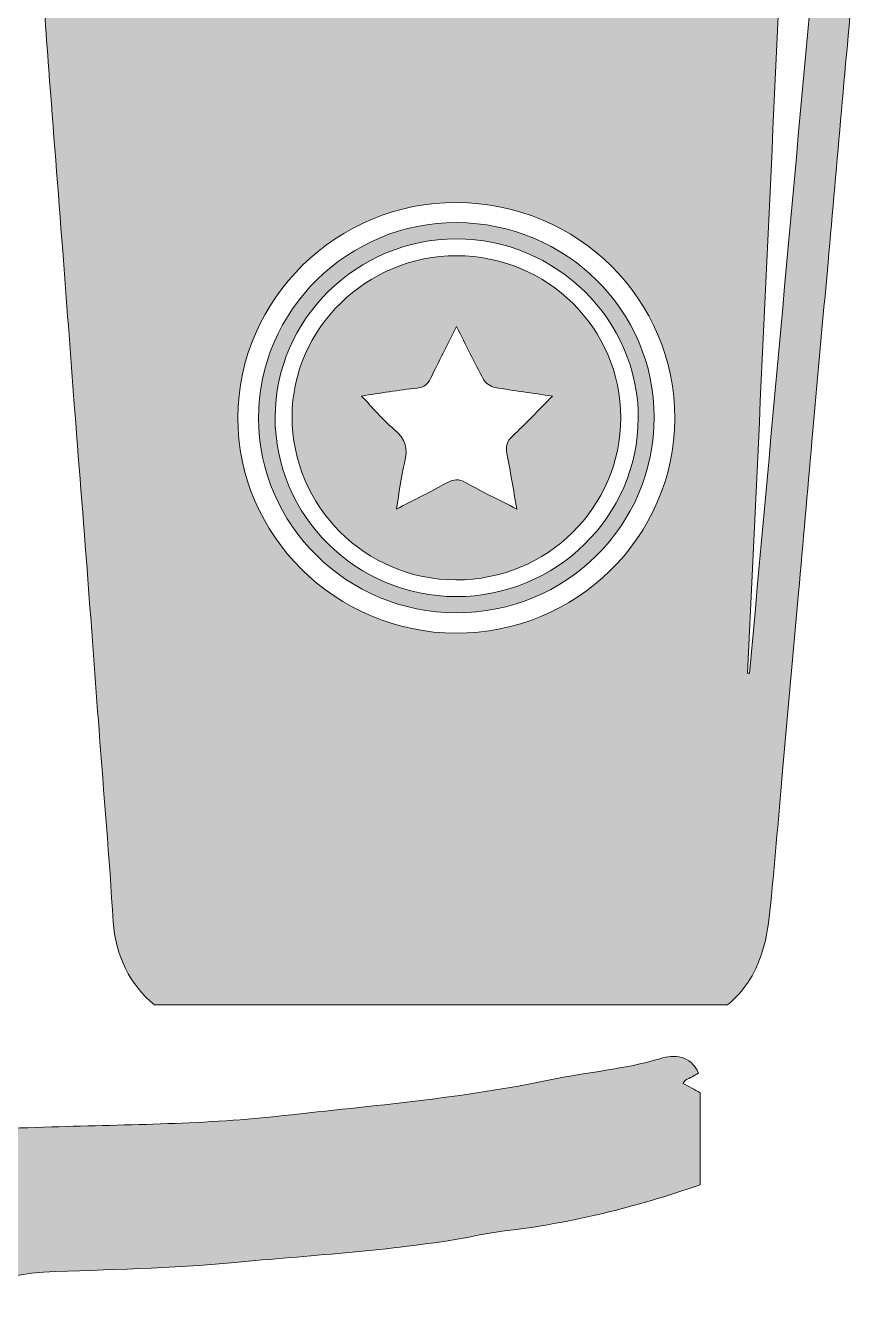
# Model space of a CAD drawing. Header units: inches. Extents: x 61 to 1022, y -877 to -208.
# Drawn here: x 755.5 to 991.9, y -876.6 to -510.6 of the extents above; entities that cross this region are included whole.
import ezdxf

# ---------------------------------------------------------------- set-up
doc = ezdxf.new("R2010")
doc.units = ezdxf.units.IN
doc.header["$MEASUREMENT"] = 0
doc.layers.add('Layer 1', color=7, linetype='Continuous')

# ---------------------------------------------------------------- blocks, each defined once
blk = doc.blocks.new('block 5')
at = {"layer": 'Layer 1', "true_color": 0xda1a5c}
h = blk.add_hatch(color=232, dxfattribs=at)
h.dxf.hatch_style = 2
edge = h.paths.add_edge_path()
edge.add_spline(control_points=[(947.25, -809.06), (945.98, -809.72), (944.74, -810.36), (943.49, -811), (943.26, -811.32), (943.03, -811.63), (942.8, -811.95), (944.44, -812.84), (946.09, -813.73), (947.71, -814.6), (947.71, -823.39), (947.7, -831.94), (947.7, -840.88), (929.17, -847.15), (910.85, -851.83), (891.89, -853.98), (887.17, -854.52), (882.54, -855.7), (877.85, -856.45), (857.07, -859.8), (836.07, -860.96), (815.16, -862.99), (796.95, -864.76), (778.81, -864.94), (760.62, -865.72), (754.48, -865.99), (748.22, -868.3), (742.26, -867.59), (715.12, -864.36), (686.98, -867.62), (661.04, -856.6), (642.17, -848.59), (623.65, -839.7), (605.26, -830.63), (595.42, -825.78), (586.18, -819.69), (576.65, -814.19), (554.39, -801.33), (530.53, -795.86), (502.29, -799.17), (495.2, -804.87), (486.02, -811.74), (477.43, -819.27), (453.8, -839.99), (427.85, -857.56), (398.5, -868.28), (375.74, -876.6), (356.11, -872.49), (342.72, -854.35), (327.97, -834.35), (308.08, -821.51), (286.55, -810.65), (271.45, -803.04), (256.5, -805.63), (244.31, -817.32), (236.31, -824.99), (228.66, -833.03), (220.79, -840.85), (217.43, -844.19), (213.9, -847.36), (210.18, -850.87), (203.25, -843.24), (196.76, -836.09), (189.59, -828.19), (189.59, -825.33), (189.59, -821.57), (189.59, -818.04), (200.35, -802.8), (212.36, -789.15), (227.66, -778.7), (238.51, -771.29), (250.13, -766.66), (263.59, -765.98), (283.89, -764.95), (301.93, -769.95), (319.5, -780.44), (341.59, -793.64), (359.92, -810.65), (378.51, -830.73), (382.04, -829.8), (387.4, -829.35), (391.8, -827.05), (412.6, -816.16), (432.67, -804.22), (450.44, -788.46), (460, -779.98), (469.42, -771.1), (481.21, -765.04), (493.35, -758.81), (513, -754.62), (527.1, -757.15), (534.13, -758.42), (541.45, -758.15), (548.43, -759.59), (576.36, -765.35), (601.3, -778.07), (625.5, -792.75), (645.54, -804.92), (666.69, -815.11), (689.84, -819.85), (701.94, -822.33), (714.38, -823.59), (726.73, -824.34), (738.74, -825.07), (750.84, -824.78), (762.89, -824.37), (784.95, -823.62), (807.12, -823.63), (829, -821.14), (854.51, -818.24), (880.16, -816.18), (905.43, -810.85), (915.6, -808.71), (926.1, -807.95), (936.2, -804.91), (940.33, -803.66), (944.94, -803.82), (947.25, -809.06)], knot_values=[0, 0, 0, 0, 1, 1, 1, 2, 2, 2, 3, 3, 3, 4, 4, 4, 5, 5, 5, 6, 6, 6, 7, 7, 7, 8, 8, 8, 9, 9, 9, 10, 10, 10, 11, 11, 11, 12, 12, 12, 13, 13, 13, 14, 14, 14, 15, 15, 15, 16, 16, 16, 17, 17, 17, 18, 18, 18, 19, 19, 19, 20, 20, 20, 21, 21, 21, 22, 22, 22, 23, 23, 23, 24, 24, 24, 25, 25, 25, 26, 26, 26, 27, 27, 27, 28, 28, 28, 29, 29, 29, 30, 30, 30, 31, 31, 31, 32, 32, 32, 33, 33, 33, 34, 34, 34, 35, 35, 35, 36, 36, 36, 37, 37, 37, 38, 38, 38, 39, 39, 39, 39], degree=3, periodic=1)
at = {"layer": 'Layer 1', "lineweight": 0}
blk.add_open_spline([(947.25, -809.06), (945.98, -809.72), (944.74, -810.36), (943.49, -811), (943.26, -811.32), (943.03, -811.63), (942.8, -811.95), (944.44, -812.84), (946.09, -813.73), (947.71, -814.6), (947.71, -823.39), (947.7, -831.94), (947.7, -840.88), (929.17, -847.15), (910.85, -851.83), (891.89, -853.98), (887.17, -854.52), (882.54, -855.7), (877.85, -856.45), (857.07, -859.8), (836.07, -860.96), (815.16, -862.99), (796.95, -864.76), (778.81, -864.94), (760.62, -865.72), (754.48, -865.99), (748.22, -868.3), (742.26, -867.59), (715.12, -864.36), (686.98, -867.62), (661.04, -856.6), (642.17, -848.59), (623.65, -839.7), (605.26, -830.63), (595.42, -825.78), (586.18, -819.69), (576.65, -814.19), (554.39, -801.33), (530.53, -795.86), (502.29, -799.17), (495.2, -804.87), (486.02, -811.74), (477.43, -819.27), (453.8, -839.99), (427.85, -857.56), (398.5, -868.28), (375.74, -876.6), (356.11, -872.49), (342.72, -854.35), (327.97, -834.35), (308.08, -821.51), (286.55, -810.65), (271.45, -803.04), (256.5, -805.63), (244.31, -817.32), (236.31, -824.99), (228.66, -833.03), (220.79, -840.85), (217.43, -844.19), (213.9, -847.36), (210.18, -850.87), (203.25, -843.24), (196.76, -836.09), (189.59, -828.19), (189.59, -825.33), (189.59, -821.57), (189.59, -818.04), (200.35, -802.8), (212.36, -789.15), (227.66, -778.7), (238.51, -771.29), (250.13, -766.66), (263.59, -765.98), (283.89, -764.95), (301.93, -769.95), (319.5, -780.44), (341.59, -793.64), (359.92, -810.65), (378.51, -830.73), (382.04, -829.8), (387.4, -829.35), (391.8, -827.05), (412.6, -816.16), (432.67, -804.22), (450.44, -788.46), (460, -779.98), (469.42, -771.1), (481.21, -765.04), (493.35, -758.81), (513, -754.62), (527.1, -757.15), (534.13, -758.42), (541.45, -758.15), (548.43, -759.59), (576.36, -765.35), (601.3, -778.07), (625.5, -792.75), (645.54, -804.92), (666.69, -815.11), (689.84, -819.85), (701.94, -822.33), (714.38, -823.59), (726.73, -824.34), (738.74, -825.07), (750.84, -824.78), (762.89, -824.37), (784.95, -823.62), (807.12, -823.63), (829, -821.14), (854.51, -818.24), (880.16, -816.18), (905.43, -810.85), (915.6, -808.71), (926.1, -807.95), (936.2, -804.91), (940.33, -803.66), (944.94, -803.82), (947.25, -809.06)], degree=3, knots=[0, 0, 0, 0, 1, 1, 1, 2, 2, 2, 3, 3, 3, 4, 4, 4, 5, 5, 5, 6, 6, 6, 7, 7, 7, 8, 8, 8, 9, 9, 9, 10, 10, 10, 11, 11, 11, 12, 12, 12, 13, 13, 13, 14, 14, 14, 15, 15, 15, 16, 16, 16, 17, 17, 17, 18, 18, 18, 19, 19, 19, 20, 20, 20, 21, 21, 21, 22, 22, 22, 23, 23, 23, 24, 24, 24, 25, 25, 25, 26, 26, 26, 27, 27, 27, 28, 28, 28, 29, 29, 29, 30, 30, 30, 31, 31, 31, 32, 32, 32, 33, 33, 33, 34, 34, 34, 35, 35, 35, 36, 36, 36, 37, 37, 37, 38, 38, 38, 39, 39, 39, 39], dxfattribs=at)
blk = doc.blocks.new('block 4')
at = {"layer": 'Layer 1'}
blk.add_blockref('block 5', (0, 0), dxfattribs=at)
blk = doc.blocks.new('block 3')
at = {"layer": 'Layer 1'}
blk.add_blockref('block 4', (0, 0), dxfattribs=at)
blk = doc.blocks.new('block 8')
at = {"layer": 'Layer 1', "true_color": 0xffffff}
h = blk.add_hatch(color=7, dxfattribs=at)
h.dxf.hatch_style = 2
edge = h.paths.add_edge_path()
edge.add_spline(control_points=[(766.07, -574.73), (767.16, -588.92), (768.2, -603.12), (769.29, -617.31), (770.59, -634.34), (771.94, -651.37), (773.24, -668.4), (774.32, -682.69), (775.36, -696.98), (776.43, -711.27), (777.79, -729.48), (779.34, -747.68), (780.46, -765.9), (781.05, -775.53), (785.29, -783.89), (792.25, -789.6), (792.25, -789.6), (955.5, -789.6), (955.5, -789.6), (960.44, -785.46), (963.95, -779.94), (965.85, -772.87), (967.01, -768.56), (967.46, -764.04), (967.89, -759.59), (969.07, -747.38), (970.07, -735.15), (971.16, -722.93), (972.67, -706.02), (974.2, -689.11), (975.71, -672.2), (976.99, -657.83), (978.23, -643.45), (979.51, -629.08), (981.03, -612.08), (982.58, -595.07), (984.1, -578.06), (985.38, -563.69), (986.62, -549.32), (987.91, -534.95), (989.2, -520.58), (990.53, -506.21), (991.82, -491.84), (991.88, -491.21), (991.7, -490.56), (991.64, -489.98), (991.64, -489.98), (759.64, -489.98), (759.64, -489.98), (760.48, -501.16), (761.28, -512.11), (762.11, -523.05), (763.42, -540.28), (764.76, -557.5), (766.07, -574.73)], knot_values=[0, 0, 0, 0, 1, 1, 1, 2, 2, 2, 3, 3, 3, 4, 4, 4, 5, 5, 5, 6, 6, 6, 7, 7, 7, 8, 8, 8, 9, 9, 9, 10, 10, 10, 11, 11, 11, 12, 12, 12, 13, 13, 13, 14, 14, 14, 15, 15, 15, 16, 16, 16, 17, 17, 17, 18, 18, 18, 18], degree=3, periodic=1)
edge = h.paths.add_edge_path()
edge.add_spline(control_points=[(928.11, -498.94), (928.11, -498.94), (979.54, -498.94), (979.54, -498.94), (973.59, -564.47), (967.66, -629.8), (961.73, -695.13), (961.55, -695.1), (961.38, -695.07), (961.21, -695.04), (964.17, -631.52), (967.12, -568), (970.1, -503.97), (956.04, -502.38), (942.06, -500.8), (928.08, -499.21), (928.08, -499.21), (928.11, -498.94), (928.11, -498.94)], knot_values=[0, 0, 0, 0, 1, 1, 1, 2, 2, 2, 3, 3, 3, 4, 4, 4, 5, 5, 5, 6, 6, 6, 6], degree=3, periodic=1)
edge = h.paths.add_edge_path()
edge.add_spline(control_points=[(878.32, -560.95), (912.92, -561.15), (940.57, -588.57), (940.44, -622.57), (940.31, -656.36), (912.31, -683.8), (878.08, -683.68), (843.9, -683.56), (815.85, -655.79), (815.96, -622.19), (816.07, -588.49), (844.3, -560.76), (878.32, -560.95)], knot_values=[0, 0, 0, 0, 1, 1, 1, 2, 2, 2, 3, 3, 3, 4, 4, 4, 4], degree=3, periodic=1)
at = {"layer": 'Layer 1', "lineweight": 0}
for points, knots in [([(766.07, -574.73), (767.16, -588.92), (768.2, -603.12), (769.29, -617.31), (770.59, -634.34), (771.94, -651.37), (773.24, -668.4), (774.32, -682.69), (775.36, -696.98), (776.43, -711.27), (777.79, -729.48), (779.34, -747.68), (780.46, -765.9), (781.05, -775.53), (785.29, -783.89), (792.25, -789.6), (792.25, -789.6), (955.5, -789.6), (955.5, -789.6), (960.44, -785.46), (963.95, -779.94), (965.85, -772.87), (967.01, -768.56), (967.46, -764.04), (967.89, -759.59), (969.07, -747.38), (970.07, -735.15), (971.16, -722.93), (972.67, -706.02), (974.2, -689.11), (975.71, -672.2), (976.99, -657.83), (978.23, -643.45), (979.51, -629.08), (981.03, -612.08), (982.58, -595.07), (984.1, -578.06), (985.38, -563.69), (986.62, -549.32), (987.91, -534.95), (989.2, -520.58), (990.53, -506.21), (991.82, -491.84), (991.88, -491.21), (991.7, -490.56), (991.64, -489.98), (991.64, -489.98), (759.64, -489.98), (759.64, -489.98), (760.48, -501.16), (761.28, -512.11), (762.11, -523.05), (763.42, -540.28), (764.76, -557.5), (766.07, -574.73)], [0, 0, 0, 0, 1, 1, 1, 2, 2, 2, 3, 3, 3, 4, 4, 4, 5, 5, 5, 6, 6, 6, 7, 7, 7, 8, 8, 8, 9, 9, 9, 10, 10, 10, 11, 11, 11, 12, 12, 12, 13, 13, 13, 14, 14, 14, 15, 15, 15, 16, 16, 16, 17, 17, 17, 18, 18, 18, 18]), ([(928.11, -498.94), (928.11, -498.94), (979.54, -498.94), (979.54, -498.94), (973.59, -564.47), (967.66, -629.8), (961.73, -695.13), (961.55, -695.1), (961.38, -695.07), (961.21, -695.04), (964.17, -631.52), (967.12, -568), (970.1, -503.97), (956.04, -502.38), (942.06, -500.8), (928.08, -499.21), (928.08, -499.21), (928.11, -498.94), (928.11, -498.94)], [0, 0, 0, 0, 1, 1, 1, 2, 2, 2, 3, 3, 3, 4, 4, 4, 5, 5, 5, 6, 6, 6, 6]), ([(878.32, -560.95), (912.92, -561.15), (940.57, -588.57), (940.44, -622.57), (940.31, -656.36), (912.31, -683.8), (878.08, -683.68), (843.9, -683.56), (815.85, -655.79), (815.96, -622.19), (816.07, -588.49), (844.3, -560.76), (878.32, -560.95)], [0, 0, 0, 0, 1, 1, 1, 2, 2, 2, 3, 3, 3, 4, 4, 4, 4])]:
    blk.add_open_spline(points, degree=3, knots=knots, dxfattribs=at)
blk = doc.blocks.new('block 13')
at = {"layer": 'Layer 1', "true_color": 0xffffff}
h = blk.add_hatch(color=7, dxfattribs=at)
h.dxf.hatch_style = 2
edge = h.paths.add_edge_path()
edge.add_spline(control_points=[(934.58, -622.23), (934.57, -653.04), (909.39, -677.91), (878.2, -677.88), (847.25, -677.86), (821.87, -652.86), (821.85, -622.38), (821.84, -591.75), (847.42, -566.52), (878.34, -566.68), (909.48, -566.85), (934.59, -591.65), (934.58, -622.23)], knot_values=[0, 0, 0, 0, 1, 1, 1, 2, 2, 2, 3, 3, 3, 4, 4, 4, 4], degree=3, periodic=1)
edge = h.paths.add_edge_path()
edge.add_spline(control_points=[(878.17, -673.25), (906.65, -673.28), (929.97, -650.38), (930.04, -622.33), (930.11, -594.41), (906.68, -571.34), (878.22, -571.32), (849.95, -571.3), (826.6, -594.27), (826.58, -622.13), (826.56, -650.3), (849.7, -673.22), (878.17, -673.25)], knot_values=[0, 0, 0, 0, 1, 1, 1, 2, 2, 2, 3, 3, 3, 4, 4, 4, 4], degree=3, periodic=1)
at = {"layer": 'Layer 1', "lineweight": 0}
for points in [[(934.58, -622.23), (934.57, -653.04), (909.39, -677.91), (878.2, -677.88), (847.25, -677.86), (821.87, -652.86), (821.85, -622.38), (821.84, -591.75), (847.42, -566.52), (878.34, -566.68), (909.48, -566.85), (934.59, -591.65), (934.58, -622.23)], [(878.17, -673.25), (906.65, -673.28), (929.97, -650.38), (930.04, -622.33), (930.11, -594.41), (906.68, -571.34), (878.22, -571.32), (849.95, -571.3), (826.6, -594.27), (826.58, -622.13), (826.56, -650.3), (849.7, -673.22), (878.17, -673.25)]]:
    blk.add_open_spline(points, degree=3, knots=[0, 0, 0, 0, 1, 1, 1, 2, 2, 2, 3, 3, 3, 4, 4, 4, 4], dxfattribs=at)
blk = doc.blocks.new('block 14')
at = {"layer": 'Layer 1', "true_color": 0xffffff}
h = blk.add_hatch(color=7, dxfattribs=at)
h.dxf.hatch_style = 2
edge = h.paths.add_edge_path()
edge.add_spline(control_points=[(925.06, -622.24), (925.04, -647.88), (904.07, -668.54), (878.11, -668.49), (852.3, -668.44), (831.35, -647.55), (831.42, -621.92), (831.49, -596.82), (852.69, -576.1), (878.29, -576.12), (904.09, -576.14), (925.08, -596.83), (925.06, -622.24)], knot_values=[0, 0, 0, 0, 1, 1, 1, 2, 2, 2, 3, 3, 3, 4, 4, 4, 4], degree=3, periodic=1)
edge = h.paths.add_edge_path()
edge.add_spline(control_points=[(878.28, -596.29), (875.66, -601.5), (873.2, -606.29), (870.86, -611.13), (870.06, -612.79), (869.08, -613.6), (867.09, -613.82), (861.72, -614.41), (856.4, -615.33), (851.22, -616.1), (854.37, -619.37), (857.1, -622.82), (860.44, -625.54), (863.82, -628.29), (864.53, -631.16), (863.46, -635.19), (862.37, -639.29), (861.95, -643.56), (861.15, -648.32), (866.37, -645.62), (871.07, -643.3), (875.65, -640.77), (877.5, -639.75), (878.93, -639.68), (880.83, -640.74), (885.46, -643.33), (890.25, -645.65), (895.46, -648.32), (894.45, -642.64), (893.6, -637.54), (892.63, -632.46), (892.25, -630.48), (892.57, -629.03), (894.17, -627.53), (898.05, -623.92), (901.68, -620.06), (905.6, -616.11), (900.01, -615.3), (894.6, -614.62), (889.24, -613.65), (888.02, -613.43), (886.53, -612.44), (885.96, -611.39), (883.32, -606.59), (880.96, -601.64), (878.28, -596.29)], knot_values=[0, 0, 0, 0, 1, 1, 1, 2, 2, 2, 3, 3, 3, 4, 4, 4, 5, 5, 5, 6, 6, 6, 7, 7, 7, 8, 8, 8, 9, 9, 9, 10, 10, 10, 11, 11, 11, 12, 12, 12, 13, 13, 13, 14, 14, 14, 15, 15, 15, 15], degree=3, periodic=1)
at = {"layer": 'Layer 1', "lineweight": 0}
for points, knots in [([(925.06, -622.24), (925.04, -647.88), (904.07, -668.54), (878.11, -668.49), (852.3, -668.44), (831.35, -647.55), (831.42, -621.92), (831.49, -596.82), (852.69, -576.1), (878.29, -576.12), (904.09, -576.14), (925.08, -596.83), (925.06, -622.24)], [0, 0, 0, 0, 1, 1, 1, 2, 2, 2, 3, 3, 3, 4, 4, 4, 4]), ([(878.28, -596.29), (875.66, -601.5), (873.2, -606.29), (870.86, -611.13), (870.06, -612.79), (869.08, -613.6), (867.09, -613.82), (861.72, -614.41), (856.4, -615.33), (851.22, -616.1), (854.37, -619.37), (857.1, -622.82), (860.44, -625.54), (863.82, -628.29), (864.53, -631.16), (863.46, -635.19), (862.37, -639.29), (861.95, -643.56), (861.15, -648.32), (866.37, -645.62), (871.07, -643.3), (875.65, -640.77), (877.5, -639.75), (878.93, -639.68), (880.83, -640.74), (885.46, -643.33), (890.25, -645.65), (895.46, -648.32), (894.45, -642.64), (893.6, -637.54), (892.63, -632.46), (892.25, -630.48), (892.57, -629.03), (894.17, -627.53), (898.05, -623.92), (901.68, -620.06), (905.6, -616.11), (900.01, -615.3), (894.6, -614.62), (889.24, -613.65), (888.02, -613.43), (886.53, -612.44), (885.96, -611.39), (883.32, -606.59), (880.96, -601.64), (878.28, -596.29)], [0, 0, 0, 0, 1, 1, 1, 2, 2, 2, 3, 3, 3, 4, 4, 4, 5, 5, 5, 6, 6, 6, 7, 7, 7, 8, 8, 8, 9, 9, 9, 10, 10, 10, 11, 11, 11, 12, 12, 12, 13, 13, 13, 14, 14, 14, 15, 15, 15, 15])]:
    blk.add_open_spline(points, degree=3, knots=knots, dxfattribs=at)
blk = doc.blocks.new('block 7')
at = {"layer": 'Layer 1'}
for name in ['block 8', 'block 13', 'block 14']:
    blk.add_blockref(name, (0, 0), dxfattribs=at)
blk = doc.blocks.new('block 2')
at = {"layer": 'Layer 1'}
for name in ['block 7', 'block 3']:
    blk.add_blockref(name, (0, 0), dxfattribs=at)

msp = doc.modelspace()

# ---------------------------------------------------------------- block references
at = {"layer": 'Layer 1'}
msp.add_blockref('block 2', (0, 0), dxfattribs=at)

doc.saveas('drawing.dxf')
